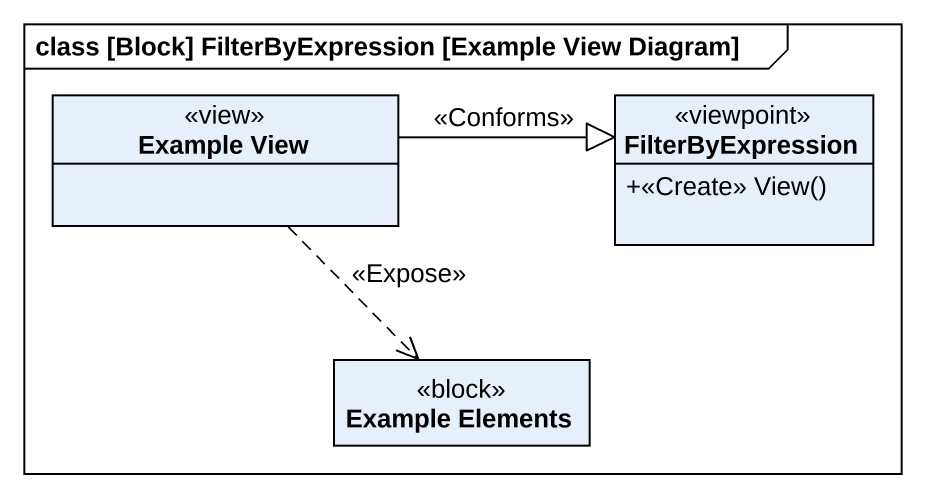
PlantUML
@startuml
mainframe class [Block] FilterByExpression [Example View Diagram]
hide circle
hide empty members
skinparam classAttributeIconSize 0
class "Example View" as Example_View <<view>>
class FilterByExpression <<viewpoint>> {
  +<<Create>> View()
}
class "Example Elements" as Example_Elements <<block>>
Example_View -right-|> FilterByExpression : <<Conforms>>
Example_View ..> Example_Elements : <<Expose>>
@enduml
